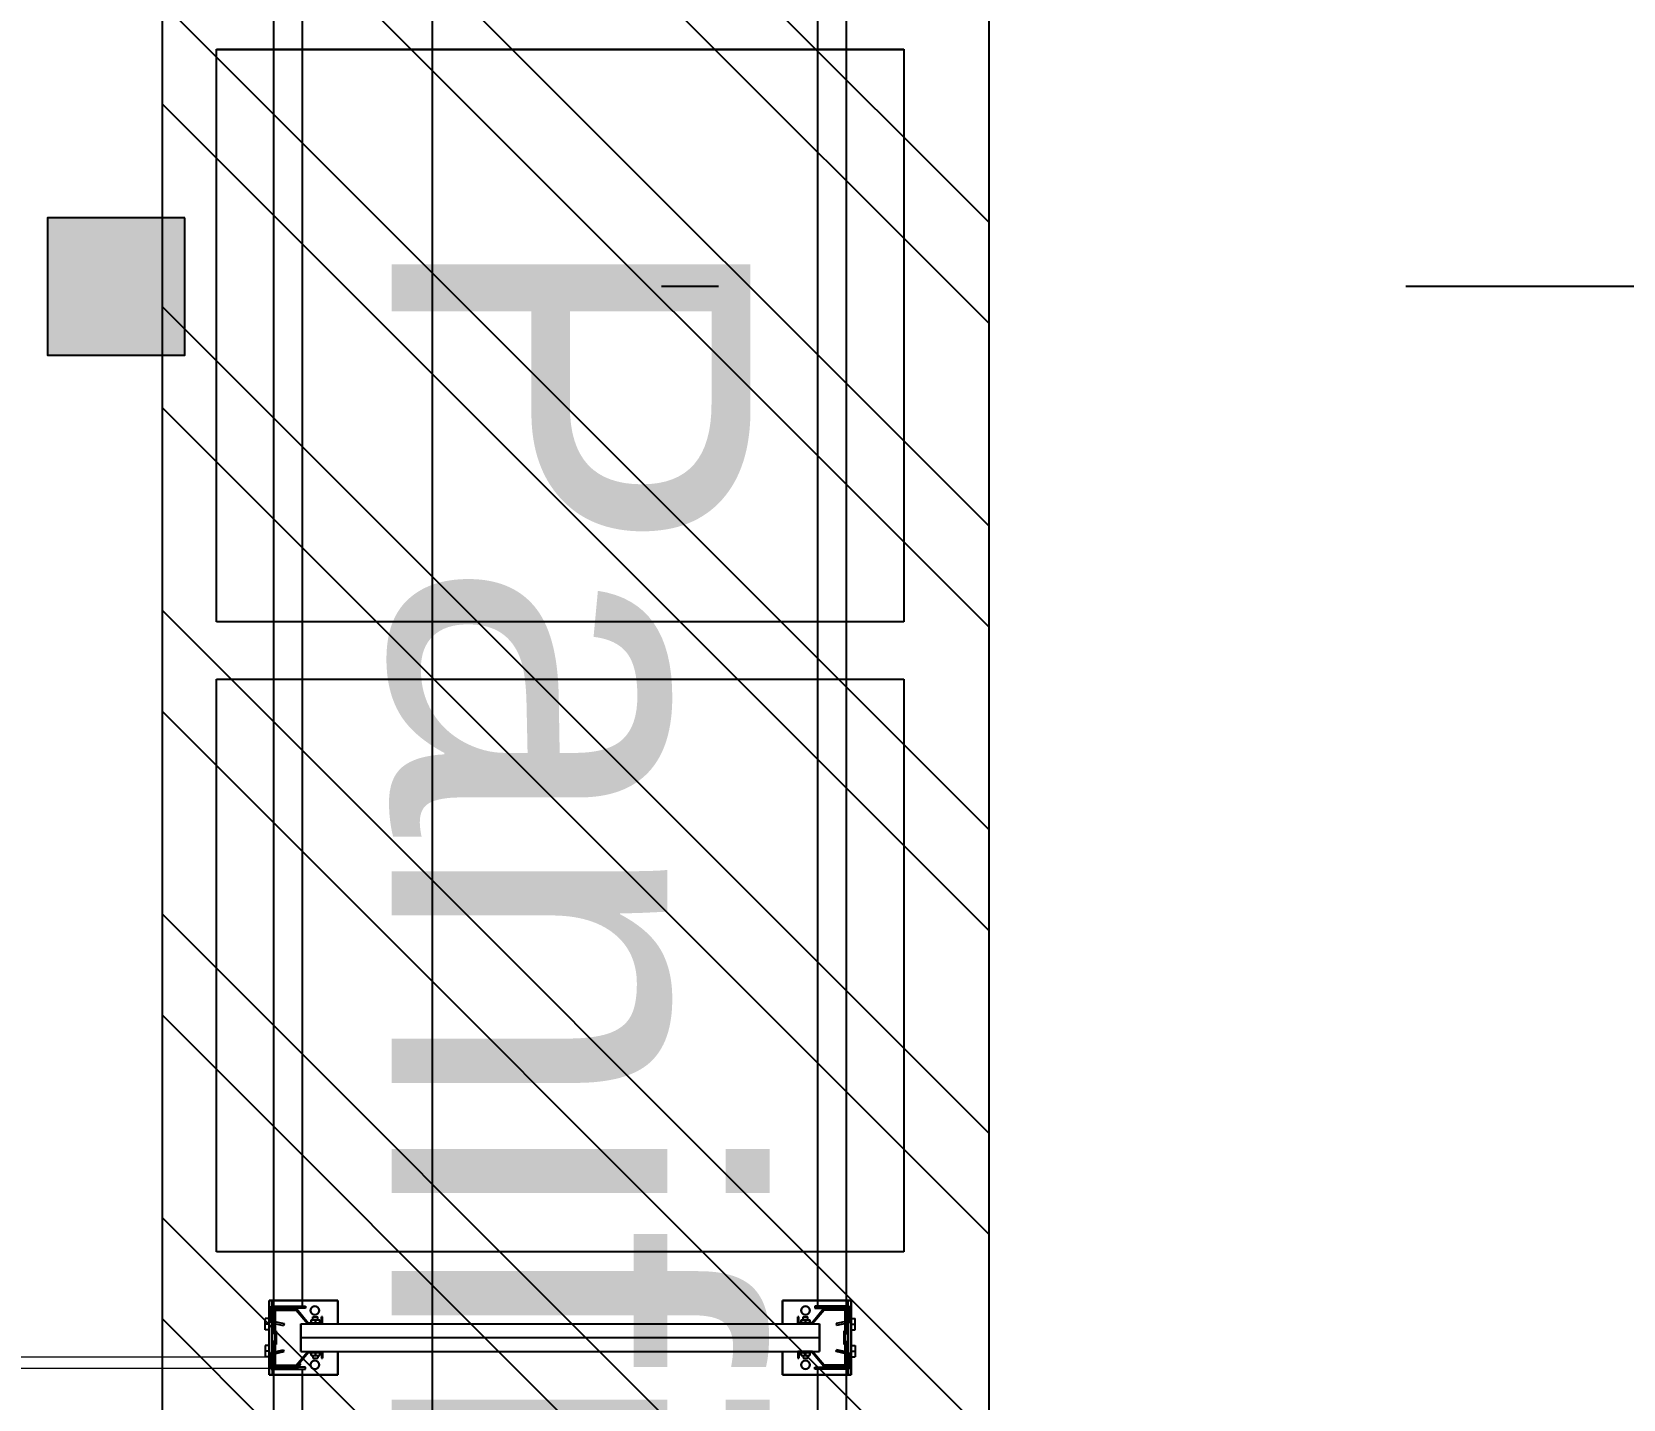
# Model space of a CAD drawing. Header units: metres. Extents: x 0 to 8715937, y -236336 to 216.
# Drawn here: x 152.501 to 155.28, y 85.087 to 87.475 of the extents above; entities that cross this region are included whole.
import ezdxf

# ---------------------------------------------------------------- set-up
doc = ezdxf.new("R2010")
doc.units = ezdxf.units.M
doc.header["$MEASUREMENT"] = 0
doc.linetypes.add('ACAD_ISO10W100', pattern=[18, 12, -3, 0, -3])
for name, color, linetype in [('0-BLOCK-EQUIPAMIENTO', 7, 'Continuous'), ('0-BLOCK-ESTRUCTURA', 7, 'Continuous'), ('AAA BAST', 5, 'Continuous'), ('AAA CONECT', 3, 'Continuous'), ('AAA LARG', 1, 'Continuous'), ('AAA PALLETS', 7, 'Continuous'), ('COLUMNAS', 210, 'Continuous'), ('COLUMNAS HATCH', 251, 'Continuous'), ('EJES', 251, 'ACAD_ISO10W100'), ('INSTALACIONES', 165, 'Continuous'), ('TEXTO', 7, 'Continuous')]:
    doc.layers.add(name, color=color, linetype=linetype)
doc.styles.add('AR', font='arial.ttf')

# ---------------------------------------------------------------- blocks, each defined once
blk = doc.blocks.new('COLUMNA 0.24 x 0.24')
at = {"layer": 'COLUMNAS HATCH', "ltscale": 0.1}
blk.add_hatch(color=256, dxfattribs=at).paths.add_polyline_path([(0, 0.24), (0.24, 0.24), (0.24, 0), (0, 0)])
at = {"layer": 'COLUMNAS', "ltscale": 0.1}
blk.add_lwpolyline([(0, 0.24), (0.24, 0.24), (0.24, 0), (0, 0)], close=True, dxfattribs=at)
blk = doc.blocks.new('DPM-ESTRUCTURA')
at = {"layer": 'EJES', "ltscale": 0.4}
for p, q in [((65.48, 118.75), (65.48, 38)), ((108.48, 87.0301), (16.48, 87.0301))]:
    blk.add_line(p, q, dxfattribs=at)
at = {"layer": 'COLUMNAS', "xscale": -1}
blk.add_blockref('COLUMNA 0.24 x 0.24', (65.0478, 86.9101), dxfattribs=at)
blk = doc.blocks.new('1A MODULO SIMPLE')
at = {"layer": 'AAA BAST'}
for points in [[(-2.1307, 1.015), (-2.1307, 1.017), (-2.1407, 1.017), (-2.1407, 1.04), (-2.1167, 1.06), (-2.1167, 1.1), (-2.1567, 1.1), (-2.1567, 1.098), (-2.1767, 1.098), (-2.1767, 1.1), (-2.2167, 1.1), (-2.2167, 1.06), (-2.1927, 1.04), (-2.1927, 1.017), (-2.2027, 1.017), (-2.2027, 1.015), (-2.1907, 1.015), (-2.1907, 1.0409), (-2.2147, 1.0609), (-2.2147, 1.098), (-2.1787, 1.098), (-2.1787, 1.096), (-2.1547, 1.096), (-2.1547, 1.098), (-2.1187, 1.098), (-2.1187, 1.0609), (-2.1427, 1.0409), (-2.1427, 1.015)], [(0.1973, 1.015), (0.1973, 1.017), (0.2073, 1.017), (0.2073, 1.04), (0.1833, 1.06), (0.1833, 1.1), (0.2233, 1.1), (0.2233, 1.098), (0.2433, 1.098), (0.2433, 1.1), (0.2833, 1.1), (0.2833, 1.06), (0.2593, 1.04), (0.2593, 1.017), (0.2693, 1.017), (0.2693, 1.015), (0.2573, 1.015), (0.2573, 1.0409), (0.2813, 1.0609), (0.2813, 1.098), (0.2453, 1.098), (0.2453, 1.096), (0.2213, 1.096), (0.2213, 1.098), (0.1853, 1.098), (0.1853, 1.0609), (0.2093, 1.0409), (0.2093, 1.015)], [(-2.1307, 0.185), (-2.1307, 0.183), (-2.1407, 0.183), (-2.1407, 0.16), (-2.1167, 0.14), (-2.1167, 0.1), (-2.1567, 0.1), (-2.1567, 0.102), (-2.1767, 0.102), (-2.1767, 0.1), (-2.2167, 0.1), (-2.2167, 0.14), (-2.1927, 0.16), (-2.1927, 0.183), (-2.2027, 0.183), (-2.2027, 0.185), (-2.1907, 0.185), (-2.1907, 0.1591), (-2.2147, 0.1391), (-2.2147, 0.102), (-2.1787, 0.102), (-2.1787, 0.104), (-2.1547, 0.104), (-2.1547, 0.102), (-2.1187, 0.102), (-2.1187, 0.1391), (-2.1427, 0.1591), (-2.1427, 0.185)], [(0.1973, 0.185), (0.1973, 0.183), (0.2073, 0.183), (0.2073, 0.16), (0.1833, 0.14), (0.1833, 0.1), (0.2233, 0.1), (0.2233, 0.102), (0.2433, 0.102), (0.2433, 0.1), (0.2833, 0.1), (0.2833, 0.14), (0.2593, 0.16), (0.2593, 0.183), (0.2693, 0.183), (0.2693, 0.185), (0.2573, 0.185), (0.2573, 0.1591), (0.2813, 0.1391), (0.2813, 0.102), (0.2453, 0.102), (0.2453, 0.104), (0.2213, 0.104), (0.2213, 0.102), (0.1853, 0.102), (0.1853, 0.1391), (0.2093, 0.1591), (0.2093, 0.185)]]:
    blk.add_hatch(color=251, dxfattribs=at).paths.add_polyline_path(points)
at = {"layer": 'AAA BAST', "color": 251}
for p, q in [((-2.1802, 1.1152), (-2.2002, 1.1152)), ((-2.2002, 1.1082), (-2.2002, 1.1152)), ((-2.1902, 1.1082), (-2.1902, 1.1152)), ((-2.1802, 1.1082), (-2.1802, 1.1152)), ((-2.1532, 1.1152), (-2.1332, 1.1152)), ((-2.1532, 1.1082), (-2.1532, 1.1152)), ((-2.1432, 1.1082), (-2.1432, 1.1152)), ((-2.1332, 1.1082), (-2.1332, 1.1152)), ((0.2198, 1.1152), (0.1998, 1.1152)), ((0.1998, 1.1082), (0.1998, 1.1152)), ((0.2098, 1.1082), (0.2098, 1.1152)), ((0.2198, 1.1082), (0.2198, 1.1152)), ((0.2468, 1.1152), (0.2668, 1.1152)), ((0.2468, 1.1082), (0.2468, 1.1152)), ((0.2568, 1.1082), (0.2568, 1.1152)), ((0.2668, 1.1082), (0.2668, 1.1152)), ((-2.2167, 1.1082), (-2.2317, 1.1082)), ((-2.2317, 1.1082), (-2.2317, 0.9882)), ((-2.2167, 1.1032), (-2.2317, 1.1032)), ((-2.1167, 1.1082), (-2.2167, 1.1082)), ((-2.2167, 1.1082), (-2.2167, 1.1032)), ((-2.2167, 1.1032), (-2.1167, 1.1032)), ((-2.1767, 1.1), (-2.2167, 1.1)), ((-2.2167, 1.1), (-2.2167, 1.06)), ((-2.2147, 1.098), (-2.2147, 1.0609)), ((-2.1787, 1.098), (-2.2147, 1.098)), ((-2.2067, 1.1), (-2.2067, 1.1032)), ((-2.2067, 1.1032), (-2.1737, 1.1032)), ((-2.1787, 1.098), (-2.1787, 1.096)), ((-2.1547, 1.096), (-2.1787, 1.096)), ((-2.1767, 1.1), (-2.1767, 1.098)), ((-2.1767, 1.1), (-2.1737, 1.1)), ((-2.1567, 1.098), (-2.1767, 1.098)), ((-2.1737, 1.1), (-2.1737, 1.1032)), ((-2.1597, 1.1), (-2.1597, 1.1032)), ((-2.1567, 1.1), (-2.1597, 1.1)), ((-2.1167, 1.1), (-2.1567, 1.1)), ((-2.1567, 1.1), (-2.1567, 1.098)), ((-2.1187, 1.098), (-2.1547, 1.098)), ((-2.1547, 1.098), (-2.1547, 1.096)), ((-2.1267, 1.1), (-2.1267, 1.1032)), ((-2.1187, 1.098), (-2.1187, 1.0609)), ((-2.1167, 1.1032), (-2.1167, 1.1082)), ((-2.1017, 1.1082), (-2.1167, 1.1082)), ((-2.1167, 1.1032), (-2.1017, 1.1032)), ((-2.1167, 1.1), (-2.1167, 1.06)), ((-2.1017, 0.9882), (-2.1017, 1.1082)), ((0.1683, 0.9882), (0.1683, 1.1082)), ((0.1683, 1.1082), (0.1833, 1.1082)), ((0.1833, 1.1032), (0.1683, 1.1032)), ((0.1833, 1.1032), (0.1833, 1.1082)), ((0.1833, 1.1082), (0.2833, 1.1082)), ((0.2833, 1.1032), (0.1833, 1.1032)), ((0.1833, 1.1), (0.2233, 1.1)), ((0.1833, 1.1), (0.1833, 1.06)), ((0.1853, 1.098), (0.1853, 1.0609)), ((0.1853, 1.098), (0.2213, 1.098)), ((0.1933, 1.1), (0.1933, 1.1032)), ((0.2213, 1.098), (0.2213, 1.096)), ((0.2213, 1.096), (0.2453, 1.096)), ((0.2233, 1.1), (0.2233, 1.098)), ((0.2233, 1.1), (0.2263, 1.1)), ((0.2233, 1.098), (0.2433, 1.098)), ((0.2263, 1.1), (0.2263, 1.1032)), ((0.2403, 1.1), (0.2403, 1.1032)), ((0.2733, 1.1032), (0.2403, 1.1032)), ((0.2433, 1.1), (0.2403, 1.1)), ((0.2433, 1.1), (0.2833, 1.1)), ((0.2433, 1.1), (0.2433, 1.098)), ((0.2453, 1.098), (0.2813, 1.098)), ((0.2453, 1.098), (0.2453, 1.096)), ((0.2733, 1.1), (0.2733, 1.1032)), ((0.2813, 1.098), (0.2813, 1.0609)), ((0.2833, 1.1082), (0.2833, 1.1032)), ((0.2833, 1.1082), (0.2983, 1.1082)), ((0.2833, 1.1032), (0.2983, 1.1032)), ((0.2833, 1.1), (0.2833, 1.06)), ((0.2983, 1.1082), (0.2983, 0.9882)), ((-2.2167, 1.06), (-2.1927, 1.04)), ((-2.2147, 1.0609), (-2.1907, 1.0409)), ((-2.1187, 1.0609), (-2.1427, 1.0409)), ((-2.1167, 1.06), (-2.1407, 1.04)), ((0.1833, 1.06), (0.2073, 1.04)), ((0.1853, 1.0609), (0.2093, 1.0409)), ((0.2813, 1.0609), (0.2573, 1.0409)), ((0.2833, 1.06), (0.2593, 1.04)), ((-2.1927, 1.036), (-2.1977, 1.036)), ((-2.1977, 1.021), (-2.1977, 1.036)), ((-2.1927, 1.0285), (-2.1977, 1.0285)), ((-2.1927, 1.04), (-2.1927, 1.017)), ((-2.1907, 1.053), (-2.1667, 1.053)), ((-2.1907, 0.147), (-2.1907, 1.053)), ((-2.1907, 1.0409), (-2.1907, 1.015)), ((-2.1667, 1.053), (-2.1427, 1.053)), ((-2.1667, 0.147), (-2.1667, 1.053)), ((-2.1427, 0.147), (-2.1427, 1.053)), ((-2.1427, 1.0409), (-2.1427, 1.015)), ((-2.1407, 1.04), (-2.1407, 1.017)), ((-2.1357, 1.036), (-2.1407, 1.036)), ((-2.1407, 1.021), (-2.1407, 1.036)), ((-2.1357, 1.0285), (-2.1407, 1.0285)), ((-2.1357, 1.021), (-2.1357, 1.036)), ((-2.1357, 1.0328), (-2.1307, 1.0328)), ((-2.1307, 1.0243), (-2.1307, 1.0328)), ((0.2023, 1.0328), (0.1973, 1.0328)), ((0.1973, 1.0243), (0.1973, 1.0328)), ((0.2023, 1.036), (0.2073, 1.036)), ((0.2023, 1.021), (0.2023, 1.036)), ((0.2023, 1.0285), (0.2073, 1.0285)), ((0.2073, 1.04), (0.2073, 1.017)), ((0.2073, 1.021), (0.2073, 1.036)), ((0.2333, 1.053), (0.2093, 1.053)), ((0.2093, 0.147), (0.2093, 1.053)), ((0.2093, 1.0409), (0.2093, 1.015)), ((0.2573, 1.053), (0.2333, 1.053)), ((0.2333, 0.147), (0.2333, 1.053)), ((0.2573, 0.147), (0.2573, 1.053)), ((0.2573, 1.0409), (0.2573, 1.015)), ((0.2593, 1.04), (0.2593, 1.017)), ((0.2593, 1.036), (0.2643, 1.036)), ((0.2593, 1.0285), (0.2643, 1.0285)), ((0.2643, 1.021), (0.2643, 1.036)), ((-2.1927, 1.017), (-2.2027, 1.017)), ((-2.2027, 1.017), (-2.2027, 1.015)), ((-2.1907, 1.015), (-2.2027, 1.015)), ((-2.1927, 1.021), (-2.1977, 1.021)), ((-2.1427, 1.015), (-2.1307, 1.015)), ((-2.1357, 1.021), (-2.1407, 1.021)), ((-2.1407, 1.017), (-2.1307, 1.017)), ((-2.1357, 1.0243), (-2.1307, 1.0243)), ((-2.1307, 1.015), (-2.1307, 1.017)), ((0.2023, 1.0243), (0.1973, 1.0243)), ((0.2073, 1.017), (0.1973, 1.017)), ((0.1973, 1.015), (0.1973, 1.017)), ((0.2093, 1.015), (0.1973, 1.015)), ((0.2023, 1.021), (0.2073, 1.021)), ((0.2573, 1.015), (0.2693, 1.015)), ((0.2593, 1.021), (0.2643, 1.021)), ((0.2593, 1.017), (0.2693, 1.017)), ((0.2693, 1.017), (0.2693, 1.015)), ((-2.2317, 0.9882), (-2.1907, 0.9882)), ((-2.1427, 0.9882), (-2.1017, 0.9882)), ((0.2093, 0.9882), (0.1683, 0.9882)), ((0.2983, 0.9882), (0.2573, 0.9882)), ((-2.2317, 0.0918), (-2.2317, 0.2118)), ((-2.2317, 0.2118), (-2.1907, 0.2118)), ((-2.1427, 0.2118), (-2.1017, 0.2118)), ((-2.1017, 0.2118), (-2.1017, 0.0918)), ((0.2093, 0.2118), (0.1683, 0.2118)), ((0.1683, 0.2118), (0.1683, 0.0918)), ((0.2983, 0.2118), (0.2573, 0.2118)), ((0.2983, 0.0918), (0.2983, 0.2118)), ((-2.1907, 0.185), (-2.2027, 0.185)), ((-2.2027, 0.183), (-2.2027, 0.185)), ((-2.1927, 0.183), (-2.2027, 0.183)), ((-2.1927, 0.1801), (-2.1977, 0.1801)), ((-2.1977, 0.1651), (-2.1977, 0.1801)), ((-2.1927, 0.1726), (-2.1977, 0.1726)), ((-2.1927, 0.16), (-2.1927, 0.183)), ((-2.1907, 0.1591), (-2.1907, 0.185)), ((-2.1427, 0.1591), (-2.1427, 0.185)), ((-2.1427, 0.185), (-2.1307, 0.185)), ((-2.1407, 0.16), (-2.1407, 0.183)), ((-2.1407, 0.183), (-2.1307, 0.183)), ((-2.1357, 0.1801), (-2.1407, 0.1801)), ((-2.1407, 0.1651), (-2.1407, 0.1801)), ((-2.1357, 0.1726), (-2.1407, 0.1726)), ((-2.1357, 0.1651), (-2.1357, 0.1801)), ((-2.1357, 0.1768), (-2.1307, 0.1768)), ((-2.1357, 0.1683), (-2.1307, 0.1683)), ((-2.1307, 0.185), (-2.1307, 0.183)), ((-2.1307, 0.1683), (-2.1307, 0.1768)), ((0.2093, 0.185), (0.1973, 0.185)), ((0.1973, 0.185), (0.1973, 0.183)), ((0.2073, 0.183), (0.1973, 0.183)), ((0.2023, 0.1768), (0.1973, 0.1768)), ((0.1973, 0.1683), (0.1973, 0.1768)), ((0.2023, 0.1683), (0.1973, 0.1683)), ((0.2023, 0.1801), (0.2073, 0.1801)), ((0.2023, 0.1651), (0.2023, 0.1801)), ((0.2023, 0.1726), (0.2073, 0.1726)), ((0.2073, 0.16), (0.2073, 0.183)), ((0.2073, 0.1651), (0.2073, 0.1801)), ((0.2093, 0.1591), (0.2093, 0.185)), ((0.2573, 0.1591), (0.2573, 0.185)), ((0.2573, 0.185), (0.2693, 0.185)), ((0.2593, 0.16), (0.2593, 0.183)), ((0.2593, 0.183), (0.2693, 0.183)), ((0.2593, 0.1801), (0.2643, 0.1801)), ((0.2593, 0.1726), (0.2643, 0.1726)), ((0.2643, 0.1651), (0.2643, 0.1801)), ((0.2693, 0.183), (0.2693, 0.185)), ((-2.2167, 0.14), (-2.1927, 0.16)), ((-2.2167, 0.1), (-2.2167, 0.14)), ((-2.2147, 0.1391), (-2.1907, 0.1591)), ((-2.2147, 0.102), (-2.2147, 0.1391)), ((-2.1927, 0.1651), (-2.1977, 0.1651)), ((-2.1907, 0.147), (-2.1667, 0.147)), ((-2.1667, 0.147), (-2.1427, 0.147)), ((-2.1187, 0.1391), (-2.1427, 0.1591)), ((-2.1357, 0.1651), (-2.1407, 0.1651)), ((-2.1167, 0.14), (-2.1407, 0.16)), ((-2.1187, 0.102), (-2.1187, 0.1391)), ((-2.1167, 0.1), (-2.1167, 0.14)), ((0.1833, 0.14), (0.2073, 0.16)), ((0.1833, 0.1), (0.1833, 0.14)), ((0.1853, 0.1391), (0.2093, 0.1591)), ((0.1853, 0.102), (0.1853, 0.1391)), ((0.2023, 0.1651), (0.2073, 0.1651)), ((0.2333, 0.147), (0.2093, 0.147)), ((0.2573, 0.147), (0.2333, 0.147)), ((0.2813, 0.1391), (0.2573, 0.1591)), ((0.2593, 0.1651), (0.2643, 0.1651)), ((0.2833, 0.14), (0.2593, 0.16)), ((0.2813, 0.102), (0.2813, 0.1391)), ((0.2833, 0.1), (0.2833, 0.14)), ((-2.2167, 0.0968), (-2.2317, 0.0968)), ((-2.2167, 0.0918), (-2.2317, 0.0918)), ((-2.1767, 0.1), (-2.2167, 0.1)), ((-2.2167, 0.0968), (-2.1167, 0.0968)), ((-2.2167, 0.0918), (-2.2167, 0.0968)), ((-2.1167, 0.0918), (-2.2167, 0.0918)), ((-2.1787, 0.102), (-2.2147, 0.102)), ((-2.2067, 0.1), (-2.2067, 0.0968)), ((-2.2067, 0.0968), (-2.1737, 0.0968)), ((-2.2002, 0.0918), (-2.2002, 0.0848)), ((-2.1802, 0.0848), (-2.2002, 0.0848)), ((-2.1902, 0.0918), (-2.1902, 0.0848)), ((-2.1802, 0.0918), (-2.1802, 0.0848)), ((-2.1787, 0.102), (-2.1787, 0.104)), ((-2.1547, 0.104), (-2.1787, 0.104)), ((-2.1567, 0.102), (-2.1767, 0.102)), ((-2.1767, 0.1), (-2.1767, 0.102)), ((-2.1767, 0.1), (-2.1737, 0.1)), ((-2.1737, 0.1), (-2.1737, 0.0968)), ((-2.1597, 0.1), (-2.1597, 0.0968)), ((-2.1567, 0.1), (-2.1597, 0.1)), ((-2.1567, 0.1), (-2.1567, 0.102)), ((-2.1167, 0.1), (-2.1567, 0.1)), ((-2.1547, 0.102), (-2.1547, 0.104)), ((-2.1187, 0.102), (-2.1547, 0.102)), ((-2.1532, 0.0918), (-2.1532, 0.0848)), ((-2.1532, 0.0848), (-2.1332, 0.0848)), ((-2.1432, 0.0918), (-2.1432, 0.0848)), ((-2.1332, 0.0918), (-2.1332, 0.0848)), ((-2.1267, 0.1), (-2.1267, 0.0968)), ((-2.1167, 0.0968), (-2.1167, 0.0918)), ((-2.1167, 0.0968), (-2.1017, 0.0968)), ((-2.1017, 0.0918), (-2.1167, 0.0918)), ((0.1833, 0.0968), (0.1683, 0.0968)), ((0.1683, 0.0918), (0.1833, 0.0918)), ((0.1833, 0.1), (0.2233, 0.1)), ((0.2833, 0.0968), (0.1833, 0.0968)), ((0.1833, 0.0968), (0.1833, 0.0918)), ((0.1833, 0.0918), (0.2833, 0.0918)), ((0.1853, 0.102), (0.2213, 0.102)), ((0.1933, 0.1), (0.1933, 0.0968)), ((0.1998, 0.0918), (0.1998, 0.0848)), ((0.2198, 0.0848), (0.1998, 0.0848)), ((0.2098, 0.0918), (0.2098, 0.0848)), ((0.2198, 0.0918), (0.2198, 0.0848)), ((0.2213, 0.102), (0.2213, 0.104)), ((0.2213, 0.104), (0.2453, 0.104)), ((0.2233, 0.102), (0.2433, 0.102)), ((0.2233, 0.1), (0.2233, 0.102)), ((0.2233, 0.1), (0.2263, 0.1)), ((0.2263, 0.1), (0.2263, 0.0968)), ((0.2403, 0.1), (0.2403, 0.0968)), ((0.2433, 0.1), (0.2403, 0.1)), ((0.2733, 0.0968), (0.2403, 0.0968)), ((0.2433, 0.1), (0.2433, 0.102)), ((0.2433, 0.1), (0.2833, 0.1)), ((0.2453, 0.102), (0.2453, 0.104)), ((0.2453, 0.102), (0.2813, 0.102)), ((0.2468, 0.0918), (0.2468, 0.0848)), ((0.2468, 0.0848), (0.2668, 0.0848)), ((0.2568, 0.0918), (0.2568, 0.0848)), ((0.2668, 0.0918), (0.2668, 0.0848)), ((0.2733, 0.1), (0.2733, 0.0968)), ((0.2833, 0.0918), (0.2833, 0.0968)), ((0.2833, 0.0968), (0.2983, 0.0968)), ((0.2833, 0.0918), (0.2983, 0.0918))]:
    blk.add_line(p, q, dxfattribs=at)
for centre in [(-2.2141, 1.0285), (-2.1192, 1.0285), (0.1859, 1.0285), (0.2808, 1.0285), (-2.2141, 0.1715), (-2.1192, 0.1715), (0.1859, 0.1715), (0.2808, 0.1715)]:
    blk.add_circle(centre, 0.0075, dxfattribs=at)
at = {"layer": 'AAA LARG', "color": 251}
for p, q in [((-2.1407, 1.105), (-2.1454, 1.0829)), ((-2.1381, 1.1018), (-2.1422, 1.0822)), ((-2.1407, 1.105), (-2.1117, 1.105)), ((-2.1149, 1.1018), (-2.1381, 1.1018)), ((-2.1149, 1.045), (-2.1149, 1.1018)), ((-2.1117, 1.105), (-2.1117, 1.045)), ((-2.1117, 1.1), (0.1783, 1.1)), ((0.2073, 1.105), (0.1783, 1.105)), ((0.1783, 1.105), (0.1783, 1.045)), ((0.1815, 1.045), (0.1815, 1.1018)), ((0.1815, 1.1018), (0.2047, 1.1018)), ((0.2047, 1.1018), (0.2089, 1.0822)), ((0.2073, 1.105), (0.212, 1.0829)), ((-2.1422, 1.0822), (-2.1454, 1.0829)), ((0.2089, 1.0822), (0.212, 1.0829)), ((-2.1117, 1.045), (-2.1149, 1.045)), ((-2.1117, 1.05), (0.1783, 1.05)), ((0.1783, 1.045), (0.1815, 1.045)), ((-2.1117, 0.155), (-2.1149, 0.155)), ((-2.1149, 0.155), (-2.1149, 0.0982)), ((-2.1117, 0.095), (-2.1117, 0.155)), ((-2.1117, 0.15), (0.1783, 0.15)), ((0.1783, 0.095), (0.1783, 0.155)), ((0.1783, 0.155), (0.1815, 0.155)), ((0.1815, 0.155), (0.1815, 0.0982)), ((-2.1422, 0.1178), (-2.1454, 0.1171)), ((-2.1407, 0.095), (-2.1454, 0.1171)), ((-2.1381, 0.0982), (-2.1422, 0.1178)), ((0.2047, 0.0982), (0.2089, 0.1178)), ((0.2073, 0.095), (0.212, 0.1171)), ((0.2089, 0.1178), (0.212, 0.1171)), ((-2.1407, 0.095), (-2.1117, 0.095)), ((-2.1149, 0.0982), (-2.1381, 0.0982)), ((-2.1117, 0.1), (0.1783, 0.1)), ((0.2073, 0.095), (0.1783, 0.095)), ((0.1815, 0.0982), (0.2047, 0.0982))]:
    blk.add_line(p, q, dxfattribs=at)
at = {"layer": 'AAA PALLETS', "color": 251, "ltscale": 0.21}
for p, q in [((-1.0167, 1.2), (-2.0167, 1.2)), ((-2.0167, 1.2), (-2.0167, 0)), ((-1.0167, 0), (-1.0167, 1.2)), ((0.0833, 1.2), (-0.9167, 1.2)), ((-0.9167, 1.2), (-0.9167, 0)), ((0.0833, 0), (0.0833, 1.2)), ((-2.0167, 0), (-1.0167, 0)), ((-0.9167, 0), (0.0833, 0))]:
    blk.add_line(p, q, dxfattribs=at)
blk = doc.blocks.new('1A MODULO D FTE COL')
at = {"layer": 'AAA CONECT', "color": 251, "lineweight": 5}
for p, q in [((-2.213, 0.5973), (-2.2207, 0.5909)), ((-2.2207, 0.59), (-2.2207, -0.0409)), ((-2.2117, 0.5958), (-2.2187, 0.59)), ((-2.2187, 0.5484), (-2.2187, 0.59)), ((-2.213, 0.5973), (-2.2117, 0.5958)), ((0.187, 0.5973), (0.1793, 0.5909)), ((0.1793, 0.59), (0.1793, -0.0409)), ((0.1883, 0.5958), (0.1813, 0.59)), ((0.1813, 0.5484), (0.1813, 0.59)), ((0.187, 0.5973), (0.1883, 0.5958)), ((-2.2187, 0.5484), (-2.2057, 0.5484)), ((-2.2007, 0.5434), (-2.2057, 0.5484)), ((-2.2007, 0.5434), (-2.2007, 0.0066)), ((0.1813, 0.5484), (0.1943, 0.5484)), ((0.1993, 0.5434), (0.1943, 0.5484)), ((0.1993, 0.5434), (0.1993, 0.0066)), ((-2.2187, 0.0016), (-2.2187, -0.04)), ((-2.2187, 0.0016), (-2.2057, 0.0016)), ((-2.2007, 0.0066), (-2.2057, 0.0016)), ((0.1813, 0.0016), (0.1813, -0.04)), ((0.1813, 0.0016), (0.1943, 0.0016)), ((0.1993, 0.0066), (0.1943, 0.0016)), ((-2.213, -0.0473), (-2.2207, -0.0409)), ((-2.2117, -0.0458), (-2.2187, -0.04)), ((-2.213, -0.0473), (-2.2117, -0.0458)), ((0.187, -0.0473), (0.1793, -0.0409)), ((0.1883, -0.0458), (0.1813, -0.04)), ((0.187, -0.0473), (0.1883, -0.0458))]:
    blk.add_line(p, q, dxfattribs=at)
at = {"layer": 'AAA BAST', "color": 251, "lineweight": 5}
for p in [(0, 0.45), (0, -1.1)]:
    blk.add_blockref('1A MODULO SIMPLE', p, dxfattribs=at)
blk = doc.blocks.new('DPM-EQUIPAMIENTO')
at = {"layer": 'INSTALACIONES', "ltscale": 0.1}
h = blk.add_hatch(dxfattribs=at)
h.set_pattern_fill('ANSI32', color=256, angle=-90)
h.set_pattern_definition([(315, (-99.21458, 713.35037), (0.26516504, 0.26516504), []), (315, (-99.21458, 713.1736), (0.26516504, 0.26516504), [])])
h.paths.add_polyline_path([(66.4523, 73.0762), (66.4523, 87.791), (65.008, 87.791), (65.008, 73.0762)])
blk.add_lwpolyline([(66.4523, 73.0762), (66.4523, 87.791), (65.008, 87.791), (65.008, 73.0762)], close=True, dxfattribs=at)
at = {"layer": 'AAA BAST', "xscale": -1, "rotation": 270}
for p in [(64.6533, 87.3609), (64.6533, 84.9609)]:
    blk.add_blockref('1A MODULO D FTE COL', p, dxfattribs=at)
at = {"layer": 'TEXTO', "ltscale": 0.1, "insert": (66.0357, 75.5556), "char_height": 0.626905, "attachment_point": 3, "rotation": 270, "style": 'AR'}
blk.add_mtext_dynamic_manual_height_columns('Panificados/Encurtidos/Snack', width=6.978585, gutter_width=12.5, heights=[0], dxfattribs=at)

msp = doc.modelspace()

# ---------------------------------------------------------------- hatches: boundary and pattern name
at = {"layer": 'AAA BAST'}
for points in [[(153.0083, 85.2303), (153.0063, 85.2303), (153.0063, 85.2203), (152.9833, 85.2203), (152.9633, 85.2443), (152.9233, 85.2443), (152.9233, 85.2043), (152.9253, 85.2043), (152.9253, 85.1843), (152.9233, 85.1843), (152.9233, 85.1443), (152.9633, 85.1443), (152.9833, 85.1683), (153.0063, 85.1683), (153.0063, 85.1583), (153.0083, 85.1583), (153.0083, 85.1703), (152.9824, 85.1703), (152.9624, 85.1463), (152.9253, 85.1463), (152.9253, 85.1823), (152.9273, 85.1823), (152.9273, 85.2063), (152.9253, 85.2063), (152.9253, 85.2423), (152.9624, 85.2423), (152.9824, 85.2183), (153.0083, 85.2183)], [(153.0083, 85.1583), (153.0063, 85.1583), (153.0063, 85.1683), (152.9833, 85.1683), (152.9633, 85.1443), (152.9233, 85.1443), (152.9233, 85.1843), (152.9253, 85.1843), (152.9253, 85.2043), (152.9233, 85.2043), (152.9233, 85.2443), (152.9633, 85.2443), (152.9833, 85.2203), (153.0063, 85.2203), (153.0063, 85.2303), (153.0083, 85.2303), (153.0083, 85.2183), (152.9824, 85.2183), (152.9624, 85.2423), (152.9253, 85.2423), (152.9253, 85.2063), (152.9273, 85.2063), (152.9273, 85.1823), (152.9253, 85.1823), (152.9253, 85.1463), (152.9624, 85.1463), (152.9824, 85.1703), (153.0083, 85.1703)], [(153.8383, 85.2303), (153.8403, 85.2303), (153.8403, 85.2203), (153.8633, 85.2203), (153.8833, 85.2443), (153.9233, 85.2443), (153.9233, 85.2043), (153.9213, 85.2043), (153.9213, 85.1843), (153.9233, 85.1843), (153.9233, 85.1443), (153.8833, 85.1443), (153.8633, 85.1683), (153.8403, 85.1683), (153.8403, 85.1583), (153.8383, 85.1583), (153.8383, 85.1703), (153.8642, 85.1703), (153.8842, 85.1463), (153.9213, 85.1463), (153.9213, 85.1823), (153.9193, 85.1823), (153.9193, 85.2063), (153.9213, 85.2063), (153.9213, 85.2423), (153.8842, 85.2423), (153.8642, 85.2183), (153.8383, 85.2183)], [(153.8383, 85.1583), (153.8403, 85.1583), (153.8403, 85.1683), (153.8633, 85.1683), (153.8833, 85.1443), (153.9233, 85.1443), (153.9233, 85.1843), (153.9213, 85.1843), (153.9213, 85.2043), (153.9233, 85.2043), (153.9233, 85.2443), (153.8833, 85.2443), (153.8633, 85.2203), (153.8403, 85.2203), (153.8403, 85.2303), (153.8383, 85.2303), (153.8383, 85.2183), (153.8642, 85.2183), (153.8842, 85.2423), (153.9213, 85.2423), (153.9213, 85.2063), (153.9193, 85.2063), (153.9193, 85.1823), (153.9213, 85.1823), (153.9213, 85.1463), (153.8842, 85.1463), (153.8642, 85.1703), (153.8383, 85.1703)]]:
    msp.add_hatch(color=251, dxfattribs=at).paths.add_polyline_path(points)

# ---------------------------------------------------------------- linework, layer by layer
at = {"layer": 'AAA BAST', "color": 251}
for p, q in [((153.0351, 85.2593), (152.9151, 85.2593)), ((152.9151, 85.2593), (152.9151, 85.2443)), ((152.9151, 85.2443), (152.9151, 85.2593)), ((152.9151, 85.2593), (153.0351, 85.2593)), ((152.9201, 85.2443), (152.9151, 85.2443)), ((152.9151, 85.2443), (152.9151, 85.1443)), ((152.9151, 85.1443), (152.9151, 85.2443)), ((152.9151, 85.2443), (152.9201, 85.2443)), ((152.9201, 85.2443), (152.9201, 85.2593)), ((152.9201, 85.2443), (152.9201, 85.2593)), ((152.9201, 85.1443), (152.9201, 85.2443)), ((152.9201, 85.2443), (152.9201, 85.1443)), ((152.9233, 85.2443), (152.9233, 85.2043)), ((152.9233, 85.2443), (152.9633, 85.2443)), ((152.9233, 85.2043), (152.9233, 85.2443)), ((152.9233, 85.2443), (152.9633, 85.2443)), ((152.9253, 85.2423), (152.9624, 85.2423)), ((152.9253, 85.2423), (152.9253, 85.2063)), ((152.9253, 85.2423), (152.9624, 85.2423)), ((152.9253, 85.2063), (152.9253, 85.2423)), ((152.9624, 85.2423), (152.9824, 85.2183)), ((152.9624, 85.2423), (152.9824, 85.2183)), ((152.9633, 85.2443), (152.9833, 85.2203)), ((152.9633, 85.2443), (152.9833, 85.2203)), ((153.0351, 85.2183), (153.0351, 85.2593)), ((153.0351, 85.2593), (153.0351, 85.2183)), ((153.8115, 85.2183), (153.8115, 85.2593)), ((153.8115, 85.2593), (153.9315, 85.2593)), ((153.9315, 85.2593), (153.8115, 85.2593)), ((153.8115, 85.2593), (153.8115, 85.2183)), ((153.8833, 85.2443), (153.8633, 85.2203)), ((153.8833, 85.2443), (153.8633, 85.2203)), ((153.8842, 85.2423), (153.8642, 85.2183)), ((153.8842, 85.2423), (153.8642, 85.2183)), ((153.9233, 85.2443), (153.8833, 85.2443)), ((153.9233, 85.2443), (153.8833, 85.2443)), ((153.9213, 85.2423), (153.8842, 85.2423)), ((153.9213, 85.2423), (153.8842, 85.2423)), ((153.9213, 85.2423), (153.9213, 85.2063)), ((153.9213, 85.2063), (153.9213, 85.2423)), ((153.9233, 85.2443), (153.9233, 85.2043)), ((153.9233, 85.2043), (153.9233, 85.2443)), ((153.9265, 85.2443), (153.9265, 85.2593)), ((153.9265, 85.2443), (153.9265, 85.2593)), ((153.9265, 85.1443), (153.9265, 85.2443)), ((153.9265, 85.2443), (153.9315, 85.2443)), ((153.9265, 85.2443), (153.9265, 85.1443)), ((153.9315, 85.2443), (153.9265, 85.2443)), ((153.9315, 85.2593), (153.9315, 85.2443)), ((153.9315, 85.2443), (153.9315, 85.2593)), ((153.9315, 85.2443), (153.9315, 85.1443)), ((153.9315, 85.1443), (153.9315, 85.2443)), ((152.9081, 85.2078), (152.9081, 85.2278)), ((152.9151, 85.2278), (152.9081, 85.2278)), ((152.9081, 85.2078), (152.9081, 85.2278)), ((152.9151, 85.2278), (152.9081, 85.2278)), ((152.9151, 85.2178), (152.9081, 85.2178)), ((152.9151, 85.2178), (152.9081, 85.2178)), ((152.9233, 85.2343), (152.9201, 85.2343)), ((152.9233, 85.2343), (152.9201, 85.2343)), ((152.9201, 85.2343), (152.9201, 85.2013)), ((152.9703, 85.1943), (152.9703, 85.2183)), ((152.9703, 85.2183), (153.8763, 85.2183)), ((152.9703, 85.2183), (152.9703, 85.1943)), ((152.9703, 85.2183), (153.8763, 85.2183)), ((152.9824, 85.2183), (153.0083, 85.2183)), ((152.9824, 85.2183), (153.0083, 85.2183)), ((152.9833, 85.2203), (153.0063, 85.2203)), ((152.9833, 85.2203), (153.0063, 85.2203)), ((152.9884, 85.2253), (152.9884, 85.2203)), ((152.9884, 85.2253), (153.0034, 85.2253)), ((152.9884, 85.2203), (152.9884, 85.2253)), ((152.9884, 85.2253), (153.0034, 85.2253)), ((152.9884, 85.2203), (153.0034, 85.2203)), ((152.9916, 85.2253), (152.9916, 85.2303)), ((152.9916, 85.2303), (153.0001, 85.2303)), ((152.9959, 85.2253), (152.9959, 85.2203)), ((152.9959, 85.2203), (152.9959, 85.2253)), ((153.0001, 85.2253), (153.0001, 85.2303)), ((153.0034, 85.2253), (153.0034, 85.2203)), ((153.0034, 85.2203), (153.0034, 85.2253)), ((153.0063, 85.2203), (153.0063, 85.2303)), ((153.0083, 85.2303), (153.0063, 85.2303)), ((153.0063, 85.2203), (153.0063, 85.2303)), ((153.0063, 85.2303), (153.0083, 85.2303)), ((153.0083, 85.2183), (153.0083, 85.2303)), ((153.0083, 85.2183), (153.0083, 85.2303)), ((153.8383, 85.2183), (153.8383, 85.2303)), ((153.8383, 85.2303), (153.8403, 85.2303)), ((153.8383, 85.2183), (153.8383, 85.2303)), ((153.8403, 85.2303), (153.8383, 85.2303)), ((153.8642, 85.2183), (153.8383, 85.2183)), ((153.8642, 85.2183), (153.8383, 85.2183)), ((153.8403, 85.2203), (153.8403, 85.2303)), ((153.8403, 85.2203), (153.8403, 85.2303)), ((153.8633, 85.2203), (153.8403, 85.2203)), ((153.8633, 85.2203), (153.8403, 85.2203)), ((153.8443, 85.2253), (153.8443, 85.2203)), ((153.8443, 85.2253), (153.8593, 85.2253)), ((153.8443, 85.2203), (153.8443, 85.2253)), ((153.8443, 85.2253), (153.8593, 85.2253)), ((153.8443, 85.2203), (153.8593, 85.2203)), ((153.8476, 85.2253), (153.8476, 85.2303)), ((153.8476, 85.2303), (153.8561, 85.2303)), ((153.8518, 85.2253), (153.8518, 85.2203)), ((153.8518, 85.2203), (153.8518, 85.2253)), ((153.8561, 85.2253), (153.8561, 85.2303)), ((153.8593, 85.2253), (153.8593, 85.2203)), ((153.8593, 85.2203), (153.8593, 85.2253)), ((153.8763, 85.1943), (153.8763, 85.2183)), ((153.8763, 85.2183), (153.8763, 85.1943)), ((153.9233, 85.2343), (153.9265, 85.2343)), ((153.9233, 85.2343), (153.9265, 85.2343)), ((153.9265, 85.2343), (153.9265, 85.2013)), ((153.9315, 85.2278), (153.9385, 85.2278)), ((153.9315, 85.2278), (153.9385, 85.2278)), ((153.9315, 85.2178), (153.9385, 85.2178)), ((153.9315, 85.2178), (153.9385, 85.2178)), ((153.9385, 85.2078), (153.9385, 85.2278)), ((153.9385, 85.2078), (153.9385, 85.2278)), ((152.9151, 85.2078), (152.9081, 85.2078)), ((152.9151, 85.2078), (152.9081, 85.2078)), ((152.9233, 85.2013), (152.9201, 85.2013)), ((152.9233, 85.2013), (152.9201, 85.2013)), ((152.9233, 85.1873), (152.9201, 85.1873)), ((152.9201, 85.1543), (152.9201, 85.1873)), ((152.9233, 85.1873), (152.9201, 85.1873)), ((152.9233, 85.2043), (152.9253, 85.2043)), ((152.9233, 85.2043), (152.9233, 85.2013)), ((152.9233, 85.2043), (152.9253, 85.2043)), ((152.9233, 85.2043), (152.9233, 85.2013)), ((152.9233, 85.1843), (152.9233, 85.1873)), ((152.9233, 85.1843), (152.9233, 85.1873)), ((152.9233, 85.1843), (152.9233, 85.1443)), ((152.9233, 85.1843), (152.9253, 85.1843)), ((152.9233, 85.1443), (152.9233, 85.1843)), ((152.9233, 85.1843), (152.9253, 85.1843)), ((152.9253, 85.2063), (152.9273, 85.2063)), ((152.9253, 85.2063), (152.9273, 85.2063)), ((152.9253, 85.2043), (152.9253, 85.1843)), ((152.9253, 85.1843), (152.9253, 85.2043)), ((152.9273, 85.2063), (152.9273, 85.1823)), ((152.9273, 85.1823), (152.9273, 85.2063)), ((152.9703, 85.1703), (152.9703, 85.1943)), ((152.9703, 85.1943), (153.8763, 85.1943)), ((152.9703, 85.1943), (152.9703, 85.1703)), ((152.9703, 85.1943), (153.8763, 85.1943)), ((153.8763, 85.1703), (153.8763, 85.1943)), ((153.8763, 85.1943), (153.8763, 85.1703)), ((153.9213, 85.2063), (153.9193, 85.2063)), ((153.9193, 85.2063), (153.9193, 85.1823)), ((153.9213, 85.2063), (153.9193, 85.2063)), ((153.9193, 85.1823), (153.9193, 85.2063)), ((153.9213, 85.2043), (153.9213, 85.1843)), ((153.9233, 85.2043), (153.9213, 85.2043)), ((153.9213, 85.1843), (153.9213, 85.2043)), ((153.9233, 85.2043), (153.9213, 85.2043)), ((153.9233, 85.1843), (153.9213, 85.1843)), ((153.9233, 85.1843), (153.9213, 85.1843)), ((153.9233, 85.2043), (153.9233, 85.2013)), ((153.9233, 85.2043), (153.9233, 85.2013)), ((153.9233, 85.2013), (153.9265, 85.2013)), ((153.9233, 85.2013), (153.9265, 85.2013)), ((153.9233, 85.1873), (153.9265, 85.1873)), ((153.9233, 85.1843), (153.9233, 85.1873)), ((153.9233, 85.1873), (153.9265, 85.1873)), ((153.9233, 85.1843), (153.9233, 85.1873)), ((153.9233, 85.1843), (153.9233, 85.1443)), ((153.9233, 85.1443), (153.9233, 85.1843)), ((153.9265, 85.1543), (153.9265, 85.1873)), ((153.9315, 85.2078), (153.9385, 85.2078)), ((153.9315, 85.2078), (153.9385, 85.2078)), ((152.9081, 85.1808), (152.9081, 85.1608)), ((152.9151, 85.1808), (152.9081, 85.1808)), ((152.9081, 85.1808), (152.9081, 85.1608)), ((152.9151, 85.1808), (152.9081, 85.1808)), ((152.9151, 85.1708), (152.9081, 85.1708)), ((152.9151, 85.1708), (152.9081, 85.1708)), ((152.9151, 85.1608), (152.9081, 85.1608)), ((152.9151, 85.1608), (152.9081, 85.1608)), ((152.9253, 85.1823), (152.9253, 85.1463)), ((152.9253, 85.1823), (152.9273, 85.1823)), ((152.9253, 85.1463), (152.9253, 85.1823)), ((152.9253, 85.1823), (152.9273, 85.1823)), ((152.9624, 85.1463), (152.9824, 85.1703)), ((152.9624, 85.1463), (152.9824, 85.1703)), ((152.9633, 85.1443), (152.9833, 85.1683)), ((152.9633, 85.1443), (152.9833, 85.1683)), ((152.9703, 85.1703), (153.8763, 85.1703)), ((152.9703, 85.1703), (153.8763, 85.1703)), ((152.9824, 85.1703), (153.0083, 85.1703)), ((152.9824, 85.1703), (153.0083, 85.1703)), ((152.9833, 85.1683), (153.0063, 85.1683)), ((152.9833, 85.1683), (153.0063, 85.1683)), ((152.9884, 85.1683), (152.9884, 85.1633)), ((152.9884, 85.1633), (152.9884, 85.1683)), ((152.9884, 85.1683), (153.0034, 85.1683)), ((152.9884, 85.1633), (153.0034, 85.1633)), ((152.9884, 85.1633), (153.0034, 85.1633)), ((152.9916, 85.1633), (152.9916, 85.1583)), ((152.9916, 85.1583), (153.0001, 85.1583)), ((152.9959, 85.1683), (152.9959, 85.1633)), ((152.9959, 85.1633), (152.9959, 85.1683)), ((153.0001, 85.1633), (153.0001, 85.1583)), ((153.0034, 85.1683), (153.0034, 85.1633)), ((153.0034, 85.1633), (153.0034, 85.1683)), ((153.0063, 85.1683), (153.0063, 85.1583)), ((153.0063, 85.1683), (153.0063, 85.1583)), ((153.0063, 85.1583), (153.0083, 85.1583)), ((153.0083, 85.1583), (153.0063, 85.1583)), ((153.0083, 85.1703), (153.0083, 85.1583)), ((153.0083, 85.1703), (153.0083, 85.1583)), ((153.0351, 85.1293), (153.0351, 85.1703)), ((153.0351, 85.1703), (153.0351, 85.1293)), ((153.8115, 85.1293), (153.8115, 85.1703)), ((153.8115, 85.1703), (153.8115, 85.1293)), ((153.8642, 85.1703), (153.8383, 85.1703)), ((153.8383, 85.1703), (153.8383, 85.1583)), ((153.8642, 85.1703), (153.8383, 85.1703)), ((153.8383, 85.1703), (153.8383, 85.1583)), ((153.8403, 85.1583), (153.8383, 85.1583)), ((153.8383, 85.1583), (153.8403, 85.1583)), ((153.8633, 85.1683), (153.8403, 85.1683)), ((153.8403, 85.1683), (153.8403, 85.1583)), ((153.8633, 85.1683), (153.8403, 85.1683)), ((153.8403, 85.1683), (153.8403, 85.1583)), ((153.8443, 85.1683), (153.8443, 85.1633)), ((153.8443, 85.1633), (153.8443, 85.1683)), ((153.8443, 85.1683), (153.8593, 85.1683)), ((153.8443, 85.1633), (153.8593, 85.1633)), ((153.8443, 85.1633), (153.8593, 85.1633)), ((153.8476, 85.1633), (153.8476, 85.1583)), ((153.8476, 85.1583), (153.8561, 85.1583)), ((153.8518, 85.1683), (153.8518, 85.1633)), ((153.8518, 85.1633), (153.8518, 85.1683)), ((153.8561, 85.1633), (153.8561, 85.1583)), ((153.8593, 85.1683), (153.8593, 85.1633)), ((153.8593, 85.1633), (153.8593, 85.1683)), ((153.8833, 85.1443), (153.8633, 85.1683)), ((153.8833, 85.1443), (153.8633, 85.1683)), ((153.8842, 85.1463), (153.8642, 85.1703)), ((153.8842, 85.1463), (153.8642, 85.1703)), ((153.9213, 85.1823), (153.9193, 85.1823)), ((153.9213, 85.1823), (153.9193, 85.1823)), ((153.9213, 85.1823), (153.9213, 85.1463)), ((153.9213, 85.1463), (153.9213, 85.1823)), ((153.9315, 85.1808), (153.9385, 85.1808)), ((153.9315, 85.1808), (153.9385, 85.1808)), ((153.9315, 85.1708), (153.9385, 85.1708)), ((153.9315, 85.1708), (153.9385, 85.1708)), ((153.9315, 85.1608), (153.9385, 85.1608)), ((153.9315, 85.1608), (153.9385, 85.1608)), ((153.9385, 85.1808), (153.9385, 85.1608)), ((153.9385, 85.1808), (153.9385, 85.1608)), ((152.9151, 85.1443), (152.9201, 85.1443)), ((152.9151, 85.1443), (152.9151, 85.1293)), ((152.9201, 85.1443), (152.9151, 85.1443)), ((152.9151, 85.1293), (152.9151, 85.1443)), ((152.9151, 85.1293), (153.0351, 85.1293)), ((153.0351, 85.1293), (152.9151, 85.1293)), ((152.9233, 85.1543), (152.9201, 85.1543)), ((152.9233, 85.1543), (152.9201, 85.1543)), ((152.9201, 85.1443), (152.9201, 85.1293)), ((152.9201, 85.1443), (152.9201, 85.1293)), ((152.9233, 85.1443), (152.9633, 85.1443)), ((152.9233, 85.1443), (152.9633, 85.1443)), ((152.9253, 85.1463), (152.9624, 85.1463)), ((152.9253, 85.1463), (152.9624, 85.1463)), ((153.9315, 85.1293), (153.8115, 85.1293)), ((153.8115, 85.1293), (153.9315, 85.1293)), ((153.9233, 85.1443), (153.8833, 85.1443)), ((153.9233, 85.1443), (153.8833, 85.1443)), ((153.9213, 85.1463), (153.8842, 85.1463)), ((153.9213, 85.1463), (153.8842, 85.1463)), ((153.9233, 85.1543), (153.9265, 85.1543)), ((153.9233, 85.1543), (153.9265, 85.1543)), ((153.9315, 85.1443), (153.9265, 85.1443)), ((153.9265, 85.1443), (153.9265, 85.1293)), ((153.9265, 85.1443), (153.9315, 85.1443)), ((153.9265, 85.1443), (153.9265, 85.1293)), ((153.9315, 85.1443), (153.9315, 85.1293)), ((153.9315, 85.1293), (153.9315, 85.1443))]:
    msp.add_line(p, q, dxfattribs=at)
for centre in [(152.9948, 85.2418), (152.9948, 85.2418), (153.8518, 85.2418), (153.8518, 85.2418), (152.9948, 85.1468), (152.9948, 85.1468), (153.8518, 85.1468), (153.8518, 85.1468)]:
    msp.add_circle(centre, 0.0075, dxfattribs=at)
at = {"layer": 'AAA CONECT', "color": 251, "lineweight": 5}
for p, q in [((152.9167, 85.1603), (152.3799, 85.1603)), ((152.9167, 85.1603), (152.3799, 85.1603)), ((152.9167, 85.1603), (152.9217, 85.1553)), ((152.9167, 85.1603), (152.9217, 85.1553)), ((152.9633, 85.1403), (152.3324, 85.1403)), ((152.9633, 85.1403), (152.3324, 85.1403)), ((152.9217, 85.1423), (152.9217, 85.1553)), ((152.9217, 85.1423), (152.9217, 85.1553)), ((152.9217, 85.1423), (152.9633, 85.1423)), ((152.9217, 85.1423), (152.9633, 85.1423)), ((152.9691, 85.1492), (152.9633, 85.1423)), ((152.9691, 85.1492), (152.9633, 85.1423)), ((152.9706, 85.148), (152.9642, 85.1403)), ((152.9706, 85.148), (152.9642, 85.1403)), ((152.9706, 85.148), (152.9691, 85.1492)), ((152.9706, 85.148), (152.9691, 85.1492))]:
    msp.add_line(p, q, dxfattribs=at)
at = {"layer": 'AAA LARG', "color": 251}
for p, q in [((152.9233, 85.2493), (152.9233, 87.5393)), ((152.9733, 85.2493), (152.9733, 87.5393)), ((153.8733, 85.2493), (153.8733, 87.5393)), ((153.9233, 85.2493), (153.9233, 87.5393)), ((152.9183, 85.2203), (152.9183, 85.2493)), ((152.9183, 85.2493), (152.9783, 85.2493)), ((152.9783, 85.2461), (152.9215, 85.2461)), ((152.9215, 85.2461), (152.9215, 85.2229)), ((152.9783, 85.2493), (152.9783, 85.2461)), ((153.9283, 85.2493), (153.8683, 85.2493)), ((153.8683, 85.2493), (153.8683, 85.2461)), ((153.8683, 85.2461), (153.9251, 85.2461)), ((153.9251, 85.2461), (153.9251, 85.2229)), ((153.9283, 85.2203), (153.9283, 85.2493)), ((152.9183, 85.2203), (152.9404, 85.2156)), ((152.9215, 85.2229), (152.9411, 85.2187)), ((152.9411, 85.2187), (152.9404, 85.2156)), ((153.9251, 85.2229), (153.9055, 85.2187)), ((153.9055, 85.2187), (153.9062, 85.2156)), ((153.9283, 85.2203), (153.9062, 85.2156)), ((152.9183, 85.1683), (152.9404, 85.173)), ((152.9183, 85.1683), (152.9183, 85.1393)), ((152.9215, 85.1657), (152.9411, 85.1698)), ((152.9215, 85.1425), (152.9215, 85.1657)), ((152.9411, 85.1698), (152.9404, 85.173)), ((153.9055, 85.1698), (153.9062, 85.173)), ((153.9251, 85.1657), (153.9055, 85.1698)), ((153.9283, 85.1683), (153.9062, 85.173)), ((153.9251, 85.1425), (153.9251, 85.1657)), ((153.9283, 85.1683), (153.9283, 85.1393)), ((152.9183, 85.1393), (152.9783, 85.1393)), ((152.9783, 85.1425), (152.9215, 85.1425)), ((152.9233, 82.8493), (152.9233, 85.1393)), ((152.9733, 82.8493), (152.9733, 85.1393)), ((152.9783, 85.1393), (152.9783, 85.1425)), ((153.8683, 85.1393), (153.8683, 85.1425)), ((153.8683, 85.1425), (153.9251, 85.1425)), ((153.9283, 85.1393), (153.8683, 85.1393)), ((153.8733, 82.8493), (153.8733, 85.1393)), ((153.9233, 82.8493), (153.9233, 85.1393))]:
    msp.add_line(p, q, dxfattribs=at)
at = {"layer": 'AAA PALLETS', "color": 251, "ltscale": 0.21}
for p, q in [((152.8233, 86.4443), (152.8233, 87.4443)), ((152.8233, 87.4443), (154.0233, 87.4443)), ((154.0233, 87.4443), (154.0233, 86.4443)), ((154.0233, 86.4443), (152.8233, 86.4443)), ((152.8233, 85.3443), (152.8233, 86.3443)), ((152.8233, 86.3443), (154.0233, 86.3443)), ((154.0233, 86.3443), (154.0233, 85.3443)), ((154.0233, 85.3443), (152.8233, 85.3443))]:
    msp.add_line(p, q, dxfattribs=at)

# ---------------------------------------------------------------- block references
at = {"layer": '0-BLOCK-EQUIPAMIENTO'}
msp.add_blockref('DPM-EQUIPAMIENTO', (87.72, 0), dxfattribs=at)
at = {"layer": '0-BLOCK-ESTRUCTURA', "ltscale": 0.1}
msp.add_blockref('DPM-ESTRUCTURA', (87.72, 0), dxfattribs=at)

doc.saveas('drawing.dxf')
